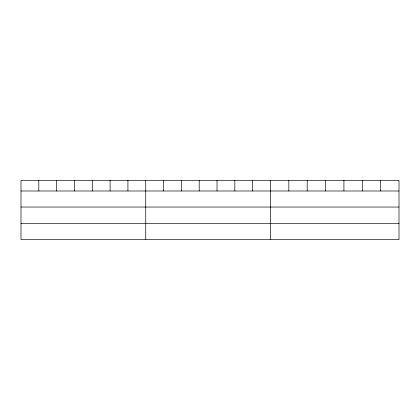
<?xml version="1.0" encoding="UTF-8"?>
<svg xmlns="http://www.w3.org/2000/svg" width="420" height="420" viewBox="0 0 420 420"><rect width="100%" height="100%" fill="white"/><g stroke="black" fill="none" stroke-linecap="round" stroke-linejoin="round"><path stroke-width="0.63" d="M399 207.049L399 180.343L21 180.343L21 239.657L399 239.657L399 207.049L21 207.049M21 190.99L399 190.99M21 223.597L399 223.597M380.641 180.343L380.641 190.99M362.281 180.343L362.281 190.99M343.922 180.343L343.922 190.99M325.558 180.343L325.558 190.99M307.199 180.343L307.199 190.99M288.839 180.343L288.839 190.99M270.48 180.343L270.48 239.657M252.662 180.343L252.662 190.99M234.838 180.343L234.838 190.99M217.019 180.343L217.019 190.99M199.201 180.343L199.201 190.99M181.382 180.343L181.382 190.99M163.559 180.343L163.559 190.99M145.74 180.343L145.74 239.657M127.922 180.343L127.922 190.99M110.098 180.343L110.098 190.99M92.279 180.343L92.279 190.99M74.461 180.343L74.461 190.99M56.642 180.343L56.642 190.99M38.819 180.343L38.819 190.99"/></g></svg>
